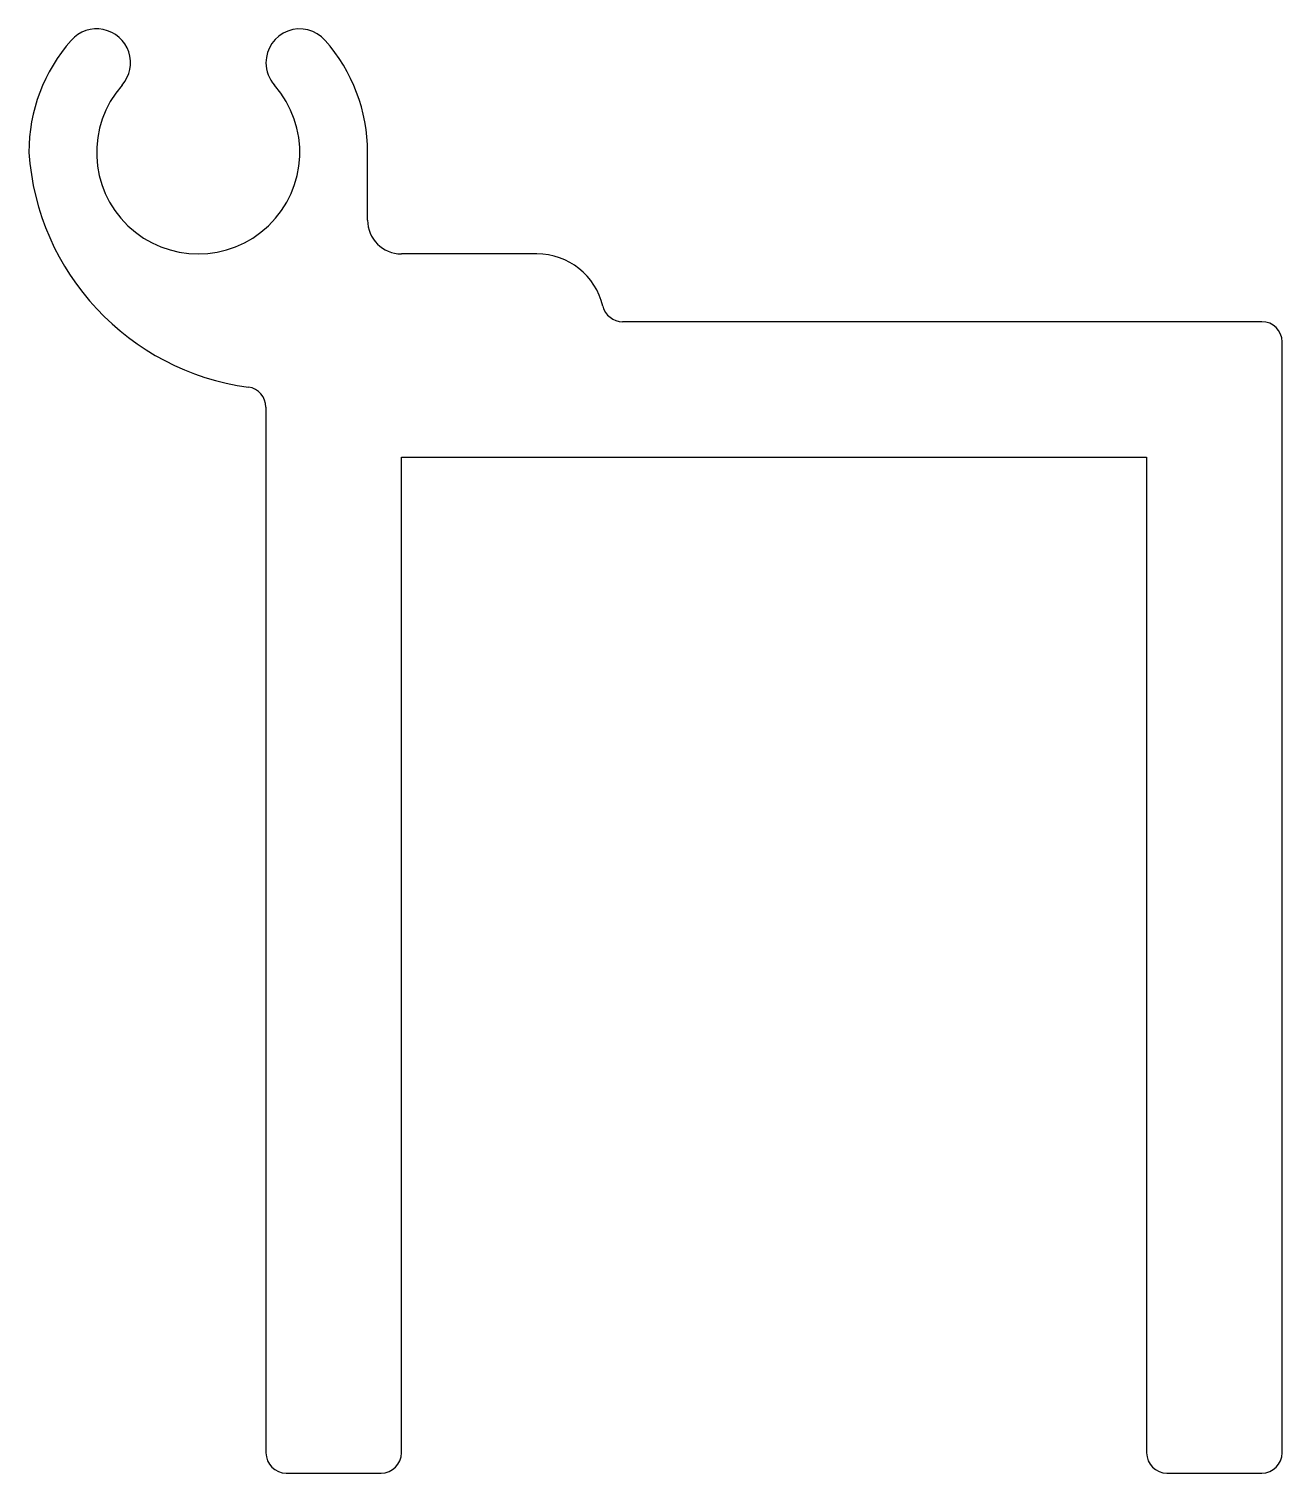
# Model space of a CAD drawing. Extents: x 966.7 to 985.2, y 373.6 to 394.9.
import ezdxf

# ---------------------------------------------------------------- set-up
doc = ezdxf.new("R2010")
doc.units = 0
doc.layers.add('TFR-TRI', color=7, linetype='CONTINUOUS')

msp = doc.modelspace()

# ---------------------------------------------------------------- linework, layer by layer
at = {"layer": 'TFR-TRI', "color": 18, "linetype": 'CONTINUOUS'}
for p, q in [((971.732, 392.074), (971.732, 393.074)), ((974.232, 391.574), (972.232, 391.574)), ((984.932, 390.574), (975.497, 390.574)), ((985.232, 373.874), (985.232, 390.274)), ((970.232, 389.31), (970.232, 373.874)), ((972.232, 373.874), (972.232, 388.574)), ((972.232, 388.574), (983.232, 388.574)), ((983.232, 388.574), (983.232, 373.874)), ((970.532, 373.574), (971.932, 373.574)), ((983.532, 373.574), (984.932, 373.574))]:
    msp.add_line(p, q, dxfattribs=at)
for centre, radius, start, end in [((969.232, 393.074), 2.5, 138.5904, 180), ((967.732, 394.397), 0.5, 318.5904, 138.5904), ((970.732, 394.397), 0.5, 41.4096, 180), ((969.232, 393.074), 2.5, 359.9996, 41.41), ((970.732, 394.397), 0.5, 180, 221.4096), ((969.232, 393.074), 1.5, 138.5903, 41.4097), ((970.474, 393.324), 3.75, 183.8225, 262.314), ((972.232, 392.074), 0.5, 180, 270), ((974.232, 390.574), 1, 13.3424, 90), ((975.497, 390.874), 0.3, 193.3424, 270), ((984.932, 390.274), 0.3, 0, 90), ((969.932, 389.31), 0.3, 0, 82.314), ((970.532, 373.874), 0.3, 180, 270), ((971.932, 373.874), 0.3, 270, 0), ((983.532, 373.874), 0.3, 180, 270), ((984.932, 373.874), 0.3, 270, 0)]:
    msp.add_arc(centre, radius, start, end, dxfattribs=at)

doc.saveas('drawing.dxf')
